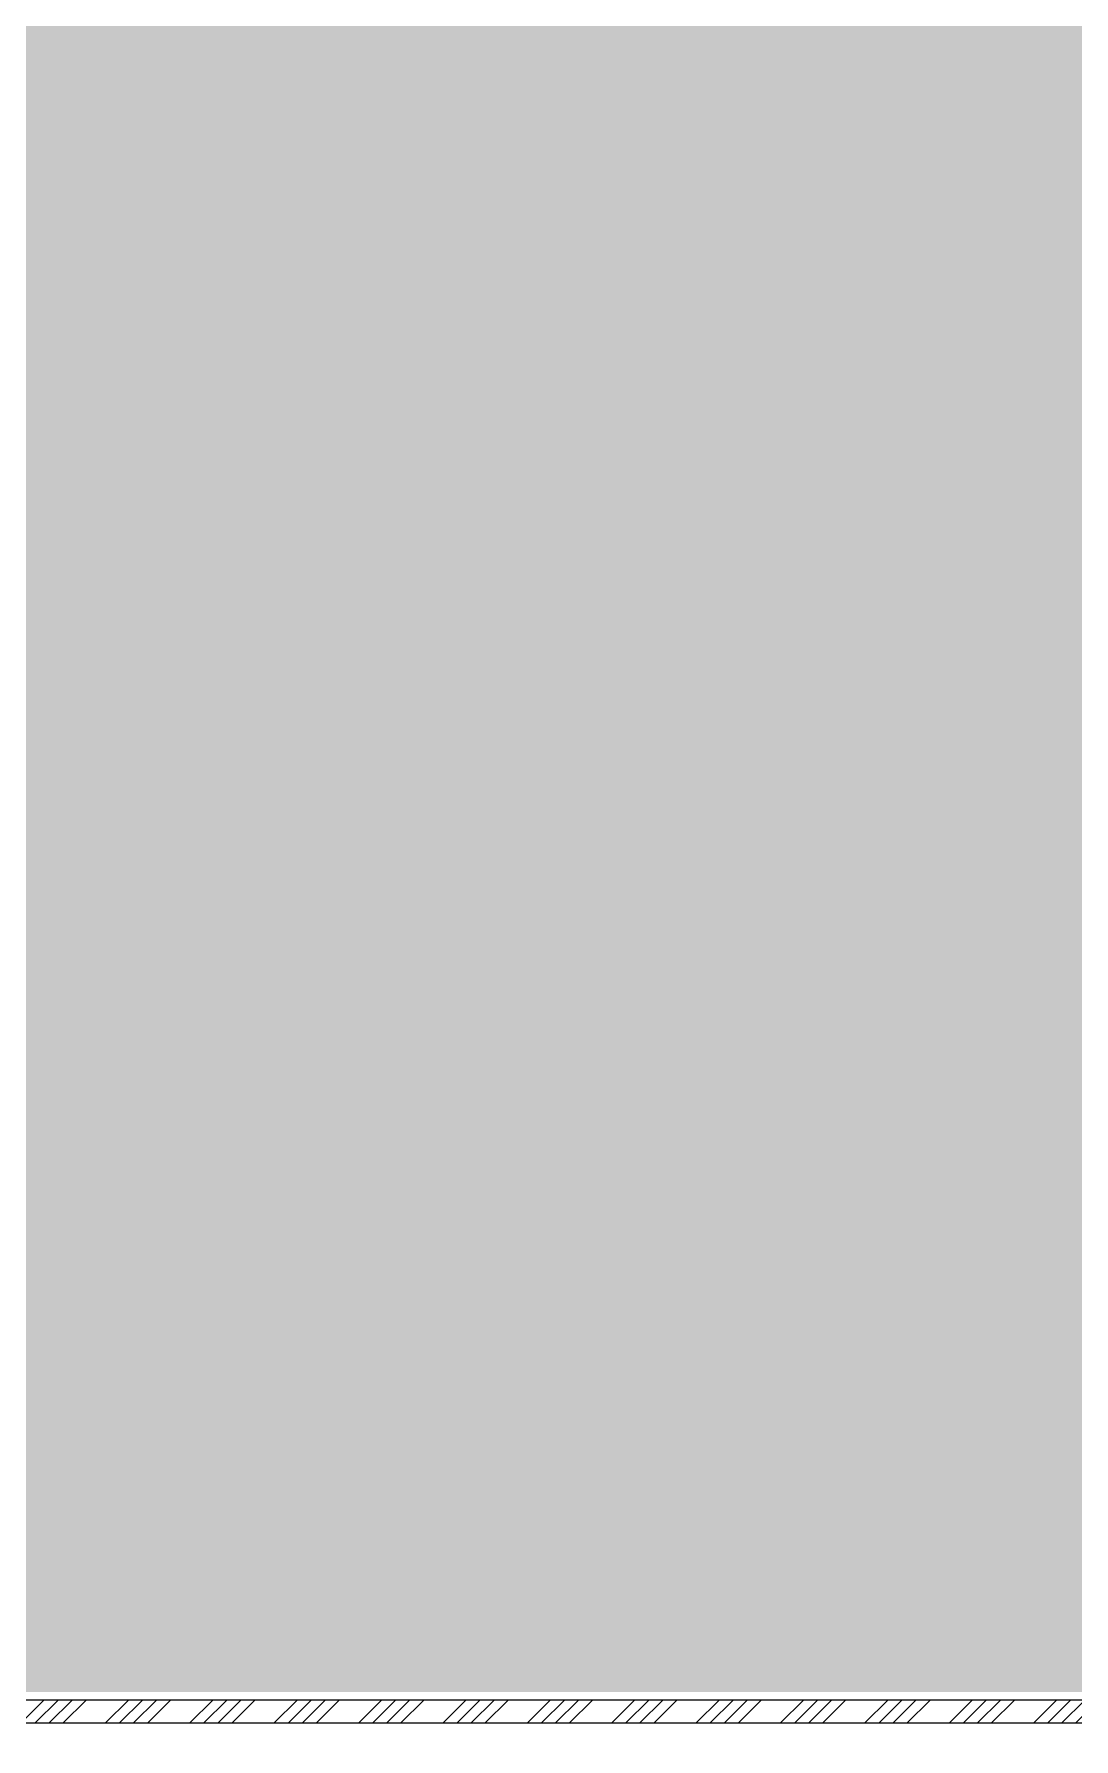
# Model space of a CAD drawing. Header units: millimetres. Extents: x -94739 to 67223, y -48947 to 34737.
# Drawn here: x -81573 to -80246, y -47128 to -44950 of the extents above; entities that cross this region are included whole.
import ezdxf

# ---------------------------------------------------------------- set-up
doc = ezdxf.new("R2010")
doc.units = ezdxf.units.MM
doc.layers.add('DT-通用', color=200, linetype='Continuous')

# ---------------------------------------------------------------- blocks, each defined once
blk = doc.blocks.new('*U276')
h = blk.add_hatch()
h.set_pattern_fill('ANSI34', color=250, scale=4, angle=180)
h.set_pattern_definition([(225, (10332.875, 34955.12), (53.88154, -53.88154), []), (225, (10314.914, 34955.12), (53.88154, -53.88154), []), (225, (10296.95, 34955.12), (53.88154, -53.88154), []), (225, (10278.99, 34955.12), (53.88154, -53.88154), [])])
h.paths.add_polyline_path([(0, 30), (2860.1, 30), (2860.1, 0), (0, 0)])
at = {"color": 136}
blk.add_line((0, 30), (2860.1, 30), dxfattribs=at)
at = {"layer": 'DT-通用', "color": 250, "ltscale": 10}
blk.add_lwpolyline([(0, 30), (2860.1, 30), (2860.1, 0), (0, 0)], close=True, dxfattribs=at)

msp = doc.modelspace()

# ---------------------------------------------------------------- hatches: boundary and pattern name
h = msp.add_hatch()
h.set_pattern_fill('AR-SAND', color=250, scale=2, angle=45)
h.paths.add_polyline_path([(-81842.8, -44027.9), (-79337.8, -44027.9), (-79337.8, -43827.9), (-79137.8, -43827.9), (-79137.7, -47067.9), (-81997.8, -47067.9), (-81997.8, -45007.9), (-81842.8, -45007.9)])

# ---------------------------------------------------------------- linework, layer by layer
at = {"color": 160}
msp.add_lwpolyline([(-77717.8, -47037.9), (-77787.8, -47037.9), (-77787.8, -47127.9), (-78897.8, -47127.9), (-78897.8, -47107.9), (-83842.8, -47107.9)], dxfattribs=at)

# ---------------------------------------------------------------- block references
msp.add_blockref('*U276', (-81997.8, -47107.9))

doc.saveas('drawing.dxf')
